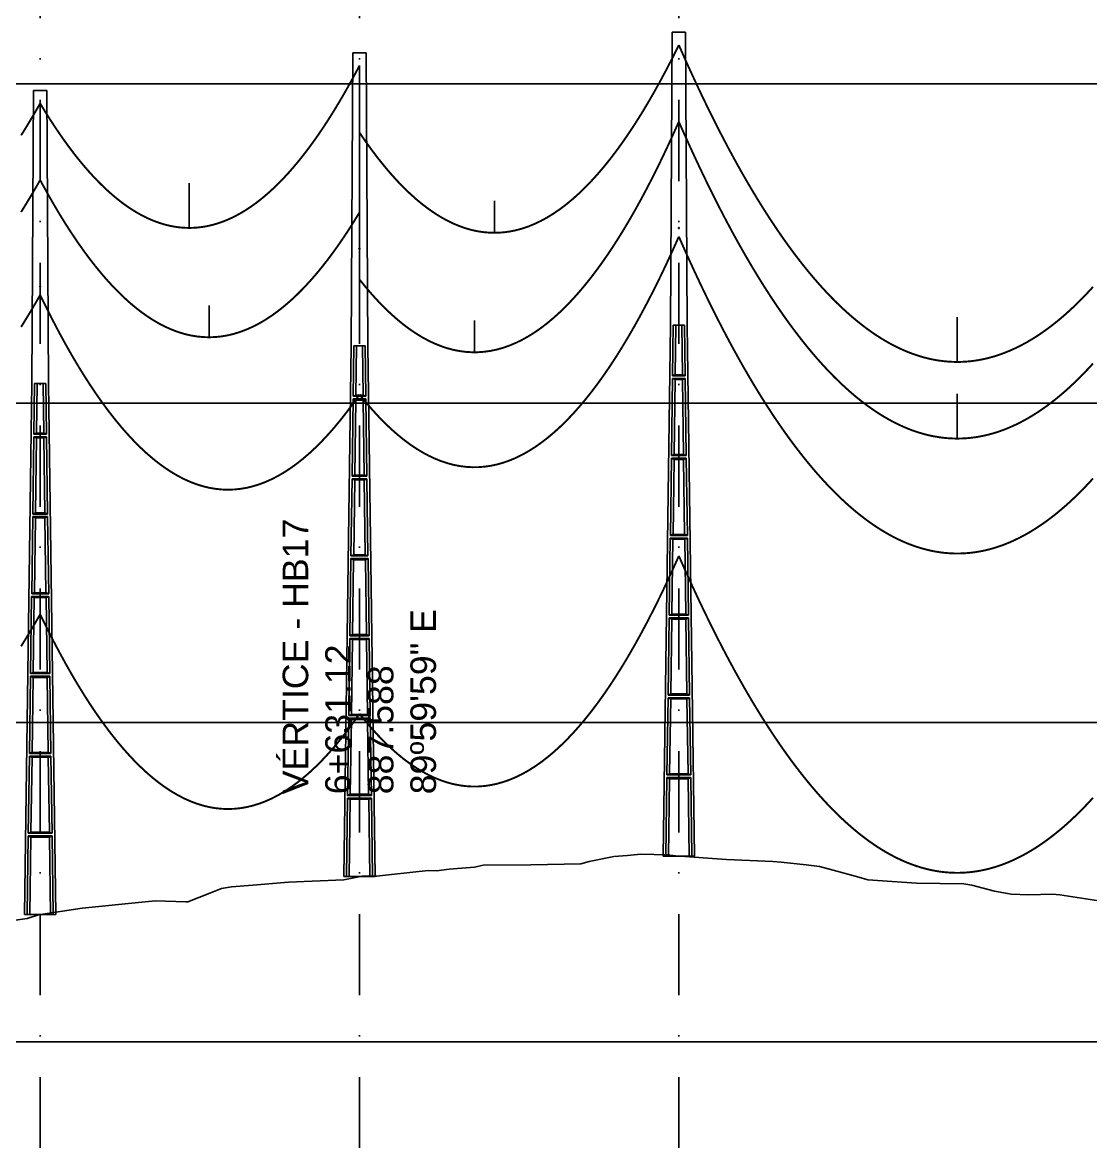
# Model space of a CAD drawing. Header units: metres. Extents: x -121 to 9872, y 3505 to 10721.
# Drawn here: x 6597.1 to 6764.4, y 6311.4 to 6486.6 of the extents above; entities that cross this region are included whole.
import ezdxf

# ---------------------------------------------------------------- set-up
doc = ezdxf.new("R2010")
doc.units = ezdxf.units.M
doc.header["$PDMODE"] = 2
doc.linetypes.add('DASHDOT', pattern=[25.4, 12.7, -6.35, 0, -6.35])
doc.linetypes.add('DASHED', pattern=[0.75, 0.5, -0.25])
for name, color, linetype in [('C-ROAD-PROF', 2, 'DASHED'), ('CON-EOL- FO', 101, 'Continuous'), ('CON-EOL- PROJEÇÃO', 22, 'Continuous'), ('CON-EOL-CA ARBUTUS', 144, 'Continuous'), ('cotas', 7, 'Continuous'), ('GRID', 253, 'Continuous'), ('Perfil - Texto Geral', 7, 'Continuous'), ('POSTE DT', 7, 'Continuous')]:
    doc.layers.add(name, color=color, linetype=linetype)
doc.styles.add('Arial', font='arial.ttf')
doc.styles.get("Standard").update_dxf_attribs({"font": 'arial.ttf'})
doc.dimstyles.new('ISO-25', dxfattribs={"dimtxt": 2.5, "dimasz": 2.5, "dimexe": 1.25, "dimexo": 0.625, "dimtad": 1, "dimzin": 1, "dimtxsty": 'Standard', "dimcen": 2.5, "dimaunit": 1, "dimadec": 3, "dimazin": 3, "dimtfac": 1, "dimtmove": 0, "dimatfit": 3, "dimfxlon": 1, "dimarcsym": 0})

# ---------------------------------------------------------------- blocks, each defined once
blk = doc.blocks.new('*U10')
at = {"layer": 'POSTE DT', "extrusion": (0, 1, 0)}
for p, q in [((-3.31, 406.59), (-4.05, 262)), ((-3.31, 406.59), (3.31, 406.59)), ((3.31, 406.59), (4.06, 262)), ((-4.05, 262), (-7.72, 0)), ((-4.05, 262), (-4.05, 262)), ((-2.73, 262), (-3.08, 237.05)), ((-2.73, 262), (2.75, 262)), ((-1.42, 262), (-1.77, 237.57)), ((1.43, 262), (1.77, 237.57)), ((2.75, 262), (3.1, 237.05)), ((4.06, 262), (7.72, 0)), ((-3.1, 235.74), (-3.63, 197.65)), ((3.11, 235.73), (-3.1, 235.74)), ((3.1, 237.05), (-3.08, 237.05)), ((-1.8, 235.21), (-2.32, 198.19)), ((1.8, 235.21), (2.32, 198.19)), ((3.11, 235.73), (3.65, 197.65)), ((-3.65, 196.34), (-4.19, 158.25)), ((-2.35, 195.8), (-2.87, 158.8)), ((2.35, 195.8), (2.87, 158.8)), ((3.66, 196.34), (4.2, 158.25)), ((-4.21, 156.94), (-4.74, 118.85)), ((-2.9, 156.39), (-3.42, 119.41)), ((2.91, 156.39), (3.42, 119.41)), ((4.21, 156.94), (4.75, 118.85)), ((-4.76, 117.54), (-5.29, 79.45)), ((4.77, 117.54), (-4.76, 117.54)), ((4.75, 118.85), (-4.74, 118.85)), ((-3.46, 116.98), (-3.97, 80.02)), ((3.46, 116.98), (3.98, 80.02)), ((4.77, 117.54), (5.3, 79.45)), ((-5.31, 78.14), (-5.85, 40.06)), ((5.32, 78.14), (-5.31, 78.14)), ((5.3, 79.45), (-5.29, 79.45)), ((-4.01, 77.57), (-4.53, 40.63)), ((4.01, 77.57), (4.53, 40.63)), ((5.32, 78.14), (5.85, 40.06)), ((-5.86, 38.74), (-6.41, 0)), ((5.87, 38.74), (-5.86, 38.74)), ((5.85, 40.06), (-5.85, 40.06)), ((5.87, 38.74), (6.41, 0)), ((-4.56, 38.17), (-5.1, 0)), ((4.56, 38.17), (5.1, 0)), ((-6.41, 0), (-7.72, 0)), ((-5.1, 0), (-6.41, 0)), ((5.1, 0), (-5.1, 0)), ((6.41, 0), (5.1, 0)), ((7.72, 0), (6.41, 0))]:
    blk.add_line(p, q, dxfattribs=at)
at = {"layer": 'POSTE DT', "ltscale": 3}
for points in [[(-3.65, 196.34), (3.66, 196.34)], [(-3.63, 197.65), (3.65, 197.65)], [(-4.21, 156.94), (4.21, 156.94)], [(4.2, 158.25), (-4.19, 158.25)]]:
    blk.add_lwpolyline(points, dxfattribs=at)
at = {"layer": 'POSTE DT'}
for points, knots in [([(0.25, 309.94), (0.25, 309.93), (0.25, 309.93), (0.25, 309.92), (0.25, 309.91), (0.25, 309.9), (0.25, 309.89), (0.24, 309.85), (0.22, 309.82), (0.19, 309.77), (0.16, 309.74), (0.11, 309.71), (0.08, 309.7), (0.01, 309.68), (-0.02, 309.68), (-0.08, 309.7), (-0.11, 309.71), (-0.16, 309.74), (-0.18, 309.76), (-0.21, 309.8), (-0.22, 309.82), (-0.24, 309.85), (-0.24, 309.87), (-0.25, 309.89), (-0.25, 309.9), (-0.25, 309.92), (-0.25, 309.92), (-0.25, 309.93), (-0.25, 309.94), (-0.25, 309.95), (-0.25, 309.95), (-0.25, 309.96), (-0.25, 309.97), (-0.24, 310), (-0.23, 310.02), (-0.21, 310.07), (-0.2, 310.09), (-0.15, 310.14), (-0.13, 310.15), (-0.07, 310.18), (-0.03, 310.19), (0.03, 310.19), (0.06, 310.18), (0.12, 310.16), (0.14, 310.14), (0.18, 310.11), (0.2, 310.09), (0.21, 310.06), (0.22, 310.05), (0.23, 310.04), (0.24, 310.01), (0.24, 309.99), (0.25, 309.97), (0.25, 309.96), (0.25, 309.95), (0.25, 309.94), (0.25, 309.94), (0.25, 309.94), (0.25, 309.94)], [-54.728303, -54.728303, -54.728303, -54.728303, -54.309038, -54.309038, -53.647169, -53.647169, -52.532885, -52.532885, -48.86224, -48.86224, -45.282765, -45.282765, -41.52867, -41.52867, -37.867486, -37.867486, -34.454589, -34.454589, -31.301423, -31.301423, -28.48103, -28.48103, -26.961755, -26.961755, -25.7544, -25.7544, -25.136228, -25.136228, -24.64409, -24.64409, -24.094201, -24.094201, -23.191199, -23.191199, -20.494482, -20.494482, -17.342863, -17.342863, -13.645538, -13.645538, -9.835989, -9.835989, -6.296781, -6.296781, -3.005029, -3.005029, 0, 0, 0, 1.527594, 1.527594, 3.697216, 3.697216, 4.489727, 4.489727, 5.01438, 5.01438, 5.095313, 5.095313, 5.095313, 5.095313]), ([(-1.77, 237.57), (-1.99, 237.49), (-2.21, 237.4), (-2.64, 237.22), (-2.86, 237.14), (-3.08, 237.05)], [0, 0, 0, 0, 56.660495, 56.660495, 113.412826, 113.412826, 113.412826, 113.412826]), ([(1.77, 237.57), (1.18, 237.57), (0.59, 237.57), (-0.59, 237.57), (-1.18, 237.57), (-1.77, 237.57)], [0, 0, 0, 0, 67.306894, 67.306894, 134.614447, 134.614447, 134.614447, 134.614447]), ([(3.1, 237.05), (2.87, 237.14), (2.65, 237.23), (2.21, 237.4), (1.99, 237.49), (1.77, 237.57)], [0, 0, 0, 0, 56.738948, 56.738948, 113.38731, 113.38731, 113.38731, 113.38731]), ([(-3.1, 235.74), (-2.88, 235.65), (-2.67, 235.56), (-2.23, 235.39), (-2.02, 235.3), (-1.8, 235.21)], [0.055576, 0.055576, 0.055576, 0.055576, 56.767409, 56.767409, 113.50757, 113.50757, 113.50757, 113.50757]), ([(-1.8, 235.21), (-1.2, 235.21), (-0.6, 235.21), (0.6, 235.21), (1.2, 235.21), (1.8, 235.21)], [0, 0, 0, 0, 68.567797, 68.567797, 137.136247, 137.136247, 137.136247, 137.136247]), ([(1.8, 235.21), (2.02, 235.3), (2.24, 235.38), (2.68, 235.56), (2.89, 235.65), (3.11, 235.73)], [0, 0, 0, 0, 56.845349, 56.845349, 113.599799, 113.599799, 113.599799, 113.599799]), ([(-3.65, 196.34), (-3.43, 196.25), (-3.22, 196.16), (-2.78, 195.98), (-2.57, 195.89), (-2.35, 195.8)], [0.054307, 0.054307, 0.054307, 0.054307, 63.527131, 63.527131, 127.063246, 127.063246, 127.063246, 127.063246]), ([(-2.32, 198.19), (-2.54, 198.1), (-2.76, 198.01), (-3.2, 197.83), (-3.41, 197.74), (-3.63, 197.65)], [0, 0, 0, 0, 63.412073, 63.412073, 126.777421, 126.777421, 126.777421, 126.777421]), ([(-2.35, 195.8), (-1.57, 195.8), (-0.78, 195.8), (0.79, 195.8), (1.57, 195.8), (2.35, 195.8)], [0, 0, 0, 0, 89.585713, 89.585713, 179.17191, 179.17191, 179.17191, 179.17191]), ([(2.32, 198.19), (1.55, 198.19), (0.77, 198.19), (-0.77, 198.19), (-1.55, 198.19), (-2.32, 198.19)], [0, 0, 0, 0, 88.31008, 88.31008, 176.620652, 176.620652, 176.620652, 176.620652]), ([(3.65, 197.65), (3.43, 197.74), (3.2, 197.83), (2.76, 198.01), (2.54, 198.1), (2.32, 198.19)], [0, 0, 0, 0, 63.488119, 63.488119, 126.880939, 126.880939, 126.880939, 126.880939]), ([(2.35, 195.8), (2.57, 195.89), (2.79, 195.98), (3.23, 196.16), (3.45, 196.25), (3.66, 196.34)], [0, 0, 0, 0, 63.60246, 63.60246, 127.109696, 127.109696, 127.109696, 127.109696]), ([(-4.21, 156.94), (-3.99, 156.85), (-3.77, 156.75), (-3.34, 156.57), (-3.12, 156.48), (-2.9, 156.39)], [0.053423, 0.053423, 0.053423, 0.053423, 70.429742, 70.429742, 140.90167, 140.90167, 140.90167, 140.90167]), ([(-2.87, 158.8), (-3.09, 158.71), (-3.31, 158.62), (-3.75, 158.43), (-3.97, 158.34), (-4.19, 158.25)], [0, 0, 0, 0, 70.301707, 70.301707, 140.590947, 140.590947, 140.590947, 140.590947]), ([(-2.9, 156.39), (-1.94, 156.39), (-0.97, 156.39), (0.97, 156.39), (1.94, 156.39), (2.91, 156.39)], [0, 0, 0, 0, 110.60219, 110.60219, 221.20473, 221.20473, 221.20473, 221.20473]), ([(2.87, 158.8), (1.92, 158.8), (0.96, 158.8), (-0.96, 158.8), (-1.91, 158.8), (-2.87, 158.8)], [0, 0, 0, 0, 109.314454, 109.314454, 218.629264, 218.629264, 218.629264, 218.629264]), ([(4.2, 158.25), (3.98, 158.34), (3.76, 158.44), (3.31, 158.62), (3.09, 158.71), (2.87, 158.8)], [0, 0, 0, 0, 70.379198, 70.379198, 140.659718, 140.659718, 140.659718, 140.659718]), ([(2.91, 156.39), (3.12, 156.48), (3.34, 156.57), (3.78, 156.75), (4, 156.85), (4.21, 156.94)], [0, 0, 0, 0, 70.506649, 70.506649, 140.914701, 140.914701, 140.914701, 140.914701]), ([(-4.76, 117.54), (-4.54, 117.45), (-4.32, 117.35), (-3.89, 117.17), (-3.67, 117.07), (-3.46, 116.98)], [0.052784, 0.052784, 0.052784, 0.052784, 77.438432, 77.438432, 154.950301, 154.950301, 154.950301, 154.950301]), ([(-3.42, 119.41), (-3.64, 119.32), (-3.86, 119.23), (-4.3, 119.04), (-4.52, 118.95), (-4.74, 118.85)], [0, 0, 0, 0, 77.299547, 77.299547, 154.618634, 154.618634, 154.618634, 154.618634]), ([(-3.46, 116.98), (-2.3, 116.98), (-1.15, 116.98), (1.15, 116.98), (2.31, 116.98), (3.46, 116.98)], [0, 0, 0, 0, 131.617604, 131.617604, 263.235447, 263.235447, 263.235447, 263.235447]), ([(3.42, 119.41), (2.28, 119.41), (1.14, 119.41), (-1.14, 119.41), (-2.28, 119.41), (-3.42, 119.41)], [0, 0, 0, 0, 130.319901, 130.319901, 260.640046, 260.640046, 260.640046, 260.640046]), ([(4.75, 118.85), (4.53, 118.95), (4.31, 119.04), (3.87, 119.23), (3.64, 119.32), (3.42, 119.41)], [0, 0, 0, 0, 77.381597, 77.381597, 154.66183, 154.66183, 154.66183, 154.66183]), ([(3.46, 116.98), (3.68, 117.07), (3.89, 117.17), (4.33, 117.35), (4.55, 117.45), (4.77, 117.54)], [0, 0, 0, 0, 77.520013, 77.520013, 154.938747, 154.938747, 154.938747, 154.938747]), ([(-5.31, 78.14), (-5.09, 78.05), (-4.88, 77.95), (-4.44, 77.76), (-4.23, 77.67), (-4.01, 77.57)], [0.052308, 0.052308, 0.052308, 0.052308, 84.527725, 84.527725, 169.158824, 169.158824, 169.158824, 169.158824]), ([(-3.97, 80.02), (-4.19, 79.93), (-4.41, 79.83), (-4.85, 79.64), (-5.07, 79.55), (-5.29, 79.45)], [0, 0, 0, 0, 84.379671, 84.379671, 168.809376, 168.809376, 168.809376, 168.809376]), ([(-4.01, 77.57), (-2.67, 77.57), (-1.34, 77.57), (1.34, 77.57), (2.67, 77.57), (4.01, 77.57)], [0, 0, 0, 0, 152.632212, 152.632212, 305.264569, 305.264569, 305.264569, 305.264569]), ([(3.98, 80.02), (2.65, 80.02), (1.33, 80.02), (-1.32, 80.02), (-2.65, 80.02), (-3.97, 80.02)], [0, 0, 0, 0, 151.326157, 151.326157, 302.652465, 302.652465, 302.652465, 302.652465]), ([(5.3, 79.45), (5.08, 79.55), (4.86, 79.64), (4.42, 79.83), (4.2, 79.93), (3.98, 80.02)], [0, 0, 0, 0, 84.46863, 84.46863, 168.833721, 168.833721, 168.833721, 168.833721]), ([(4.01, 77.57), (4.23, 77.67), (4.45, 77.76), (4.88, 77.95), (5.1, 78.05), (5.32, 78.14)], [0, 0, 0, 0, 84.616316, 84.616316, 169.129178, 169.129178, 169.129178, 169.129178]), ([(-5.86, 38.74), (-5.65, 38.65), (-5.43, 38.55), (-5, 38.36), (-4.78, 38.26), (-4.56, 38.17)], [0.026524, 0.026524, 0.026524, 0.026524, 91.679563, 91.679563, 183.466041, 183.466041, 183.466041, 183.466041]), ([(-4.53, 40.63), (-4.75, 40.53), (-4.97, 40.44), (-5.41, 40.25), (-5.63, 40.15), (-5.85, 40.06)], [0, 0, 0, 0, 91.523648, 91.523648, 183.126775, 183.126775, 183.126775, 183.126775]), ([(4.53, 40.63), (3.02, 40.63), (1.51, 40.63), (-1.51, 40.63), (-3.02, 40.63), (-4.53, 40.63)], [0, 0, 0, 0, 172.33304, 172.33304, 344.666151, 344.666151, 344.666151, 344.666151]), ([(5.85, 40.06), (5.63, 40.15), (5.41, 40.25), (4.97, 40.44), (4.75, 40.53), (4.53, 40.63)], [0, 0, 0, 0, 91.621326, 91.621326, 183.137324, 183.137324, 183.137324, 183.137324]), ([(4.56, 38.17), (4.78, 38.26), (5, 38.36), (5.43, 38.55), (5.65, 38.65), (5.87, 38.74)], [0, 0, 0, 0, 91.776928, 91.776928, 183.448614, 183.448614, 183.448614, 183.448614]), ([(-4.56, 38.17), (-3.04, 38.17), (-1.52, 38.17), (1.52, 38.17), (3.04, 38.17), (4.56, 38.17)], [0, 0, 0, 0, 173.646192, 173.646192, 347.292451, 347.292451, 347.292451, 347.292451])]:
    blk.add_open_spline(points, degree=3, knots=knots, dxfattribs=at)
blk = doc.blocks.new('*D394')
at = {"layer": 'cotas', "color": 0, "lineweight": -2, "transparency": 16777216}
for p, q in [((6599.93, 6504.84), (6599.93, 6507.09)), ((6602.43, 6505.84), (6647.43, 6505.84)), ((6649.93, 6504.84), (6649.93, 6507.09))]:
    blk.add_line(p, q, dxfattribs=at)
at = {"layer": 'cotas', "color": 0, "transparency": 16777216}
for points in [[(6602.43, 6506.26), (6602.43, 6505.43), (6599.93, 6505.84)], [(6647.43, 6506.26), (6647.43, 6505.43), (6649.93, 6505.84)]]:
    blk.add_solid(points, dxfattribs=at)
at = {"layer": 'Defpoints', "color": 0, "transparency": 16777216}
for p in [(6649.93, 6505.84), (6649.93, 6481.86), (6599.93, 6475.93)]:
    blk.add_point(p, dxfattribs=at)
at = {"layer": 'cotas', "color": 0, "transparency": 16777216, "insert": (6624.93, 6507.74), "char_height": 2.5, "attachment_point": 5}
blk.add_mtext('50.00', dxfattribs=at)
blk = doc.blocks.new('*D395')
at = {"layer": 'cotas', "color": 0, "lineweight": -2, "transparency": 16777216}
for p, q in [((6649.93, 6508.32), (6649.93, 6510.57)), ((6652.43, 6509.32), (6697.43, 6509.32)), ((6699.93, 6508.32), (6699.93, 6510.57))]:
    blk.add_line(p, q, dxfattribs=at)
at = {"layer": 'cotas', "color": 0, "transparency": 16777216}
for points in [[(6652.43, 6509.73), (6652.43, 6508.9), (6649.93, 6509.32)], [(6697.43, 6509.73), (6697.43, 6508.9), (6699.93, 6509.32)]]:
    blk.add_solid(points, dxfattribs=at)
at = {"layer": 'Defpoints', "color": 0, "transparency": 16777216}
for p in [(6699.93, 6509.32), (6699.93, 6498.13), (6649.93, 6481.86)]:
    blk.add_point(p, dxfattribs=at)
at = {"layer": 'cotas', "color": 0, "transparency": 16777216, "insert": (6674.93, 6511.22), "char_height": 2.5, "attachment_point": 5}
blk.add_mtext('50.00', dxfattribs=at)
blk = doc.blocks.new('*D396')
at = {"layer": 'cotas', "color": 0, "lineweight": -2, "transparency": 16777216}
for p, q in [((6699.93, 6505.02), (6699.93, 6507.27)), ((6702.43, 6506.02), (6776.36, 6506.02)), ((6778.86, 6505.02), (6778.86, 6507.27))]:
    blk.add_line(p, q, dxfattribs=at)
at = {"layer": 'cotas', "color": 0, "transparency": 16777216}
for points in [[(6702.43, 6506.44), (6702.43, 6505.61), (6699.93, 6506.02)], [(6776.36, 6506.44), (6776.36, 6505.61), (6778.86, 6506.02)]]:
    blk.add_solid(points, dxfattribs=at)
at = {"layer": 'Defpoints', "color": 0, "transparency": 16777216}
for p in [(6778.86, 6506.02), (6699.93, 6490.81), (6778.86, 6471.62)]:
    blk.add_point(p, dxfattribs=at)
at = {"layer": 'cotas', "color": 0, "transparency": 16777216, "insert": (6739.4, 6507.92), "char_height": 2.5, "attachment_point": 5}
blk.add_mtext('78.94', dxfattribs=at)

msp = doc.modelspace()

# ---------------------------------------------------------------- linework, layer by layer
for points in [[(6649.928, 6479.853), (6649.928, 6469.353)], [(6649.928, 6469.353), (6649.928, 6456.853)], [(6649.928, 6456.853), (6649.928, 6446.353)]]:
    msp.add_lwpolyline(points)
at = {"layer": 'C-ROAD-PROF', "color": 0, "linetype": 'Continuous', "lineweight": -3}
msp.add_lwpolyline([(6593.092, 6345.631), (6597.917, 6346.309), (6599.655, 6346.883), (6606.49, 6347.932), (6616.385, 6348.901), (6617.998, 6349.079), (6622.723, 6348.911), (6623.063, 6348.916), (6626.484, 6350.257), (6628.312, 6351.015), (6629.865, 6351.241), (6633.204, 6351.535), (6638.801, 6351.966), (6647.462, 6352.329), (6650.331, 6352.941), (6651.482, 6352.929), (6652.606, 6352.941), (6654.96, 6353.166), (6660.665, 6353.818), (6661.984, 6353.737), (6663.985, 6354.012), (6667.943, 6354.355), (6669.278, 6354.633), (6676.759, 6354.714), (6684.585, 6354.847), (6685.902, 6355.236), (6689.774, 6355.995), (6691.886, 6356.175), (6693.988, 6356.357), (6698.114, 6356.278), (6699.386, 6356.103), (6707.386, 6355.516), (6714.653, 6355.242), (6715.954, 6355.135), (6719.838, 6354.695), (6721.926, 6354.423), (6724.098, 6353.866), (6728.128, 6352.774), (6729.513, 6352.365), (6737.141, 6351.806), (6744.529, 6351.701), (6745.801, 6351.517), (6749.339, 6350.596), (6751.953, 6350.121), (6754.702, 6349.99), (6758.423, 6350.077), (6759.605, 6349.98), (6767.022, 6348.85)], dxfattribs=at)
at = {"layer": 'CON-EOL- FO', "const_width": 0.3}
for points in [[(6699.928, 6453.063), (6698.948, 6450.876), (6697.968, 6448.757), (6696.987, 6446.708), (6696.007, 6444.727), (6695.026, 6442.815), (6694.046, 6440.973), (6693.066, 6439.198), (6692.085, 6437.493), (6691.105, 6435.855), (6690.124, 6434.287), (6689.144, 6432.786), (6688.164, 6431.354), (6687.183, 6429.99), (6686.203, 6428.694), (6685.222, 6427.467), (6684.242, 6426.307), (6683.262, 6425.215), (6682.281, 6424.191), (6681.301, 6423.235), (6680.32, 6422.347), (6679.34, 6421.527), (6678.36, 6420.774), (6677.379, 6420.089), (6676.399, 6419.472), (6675.419, 6418.922), (6674.438, 6418.44), (6673.458, 6418.026), (6672.477, 6417.679), (6671.497, 6417.4), (6670.517, 6417.188), (6669.536, 6417.043), (6668.556, 6416.967), (6667.575, 6416.958), (6666.595, 6417.016), (6665.615, 6417.142), (6664.634, 6417.335), (6663.654, 6417.596), (6662.673, 6417.925), (6661.693, 6418.321), (6660.713, 6418.784), (6659.732, 6419.315), (6658.752, 6419.914), (6657.771, 6420.581), (6656.791, 6421.315), (6655.811, 6422.117), (6654.83, 6422.987), (6653.85, 6423.924), (6652.87, 6424.929), (6651.889, 6426.003), (6650.909, 6427.144), (6649.928, 6428.353)], [(6699.928, 6453.063), (6700.321, 6452.169), (6700.714, 6451.283), (6701.107, 6450.405), (6701.5, 6449.535), (6701.894, 6448.674), (6702.287, 6447.82), (6702.68, 6446.975), (6703.073, 6446.138), (6703.466, 6445.31), (6703.859, 6444.489), (6704.252, 6443.677), (6704.645, 6442.873), (6705.038, 6442.077), (6705.431, 6441.29), (6705.824, 6440.51), (6706.217, 6439.739), (6706.61, 6438.976), (6707.003, 6438.221), (6707.396, 6437.474), (6707.789, 6436.736), (6708.182, 6436.006), (6708.575, 6435.283), (6708.968, 6434.569), (6709.361, 6433.863), (6709.754, 6433.166), (6710.147, 6432.476), (6710.54, 6431.795), (6710.933, 6431.122), (6711.326, 6430.457), (6711.719, 6429.8), (6712.112, 6429.151), (6712.505, 6428.51), (6712.898, 6427.878), (6713.292, 6427.253), (6713.685, 6426.637), (6714.078, 6426.029), (6714.471, 6425.429), (6714.864, 6424.837), (6715.257, 6424.253), (6715.65, 6423.677), (6716.043, 6423.11), (6716.436, 6422.55), (6716.829, 6421.999), (6717.222, 6421.456), (6717.615, 6420.921), (6718.008, 6420.394), (6718.401, 6419.875), (6718.794, 6419.364), (6719.187, 6418.861), (6719.58, 6418.367), (6719.973, 6417.88), (6720.366, 6417.402), (6720.759, 6416.932), (6721.152, 6416.469), (6721.545, 6416.015), (6721.938, 6415.569), (6722.331, 6415.131), (6722.724, 6414.701), (6723.117, 6414.28), (6723.51, 6413.866), (6723.903, 6413.46), (6724.296, 6413.063), (6724.69, 6412.673), (6725.083, 6412.292), (6725.476, 6411.918), (6725.869, 6411.553), (6726.262, 6411.196), (6726.655, 6410.846), (6727.048, 6410.505), (6727.441, 6410.172), (6727.834, 6409.847), (6728.227, 6409.53), (6728.62, 6409.221), (6729.013, 6408.921), (6729.406, 6408.628), (6729.799, 6408.343), (6730.192, 6408.066), (6730.585, 6407.798), (6730.978, 6407.537), (6731.371, 6407.285), (6731.764, 6407.04), (6732.157, 6406.804), (6732.55, 6406.575), (6732.943, 6406.355), (6733.336, 6406.143), (6733.729, 6405.939), (6734.122, 6405.742), (6734.515, 6405.554), (6734.908, 6405.374), (6735.301, 6405.202), (6735.694, 6405.038), (6736.088, 6404.882), (6736.481, 6404.734), (6736.874, 6404.594), (6737.267, 6404.462), (6737.66, 6404.338), (6738.053, 6404.222), (6738.446, 6404.115), (6738.839, 6404.015), (6739.232, 6403.923), (6739.625, 6403.839), (6740.018, 6403.764), (6740.411, 6403.696), (6740.804, 6403.637), (6741.197, 6403.585), (6741.59, 6403.542), (6741.983, 6403.506), (6742.376, 6403.479), (6742.769, 6403.459), (6743.162, 6403.448), (6743.555, 6403.444), (6743.948, 6403.449), (6744.341, 6403.462), (6744.734, 6403.482), (6745.127, 6403.511), (6745.52, 6403.548), (6745.913, 6403.593), (6746.306, 6403.646), (6746.699, 6403.707), (6747.093, 6403.776), (6747.486, 6403.852), (6747.879, 6403.937), (6748.272, 6404.03), (6748.665, 6404.132), (6749.058, 6404.241), (6749.451, 6404.358), (6749.844, 6404.483), (6750.237, 6404.616), (6750.63, 6404.757), (6751.023, 6404.907), (6751.416, 6405.064), (6751.809, 6405.229), (6752.202, 6405.403), (6752.595, 6405.584), (6752.988, 6405.774), (6753.381, 6405.971), (6753.774, 6406.177), (6754.167, 6406.39), (6754.56, 6406.612), (6754.953, 6406.842), (6755.346, 6407.079), (6755.739, 6407.325), (6756.132, 6407.579), (6756.525, 6407.841), (6756.918, 6408.111), (6757.311, 6408.389), (6757.704, 6408.675), (6758.097, 6408.969), (6758.491, 6409.271), (6758.884, 6409.581), (6759.277, 6409.899), (6759.67, 6410.226), (6760.063, 6410.56), (6760.456, 6410.902), (6760.849, 6411.253), (6761.242, 6411.611), (6761.635, 6411.978), (6762.028, 6412.353), (6762.421, 6412.735), (6762.814, 6413.126), (6763.207, 6413.525), (6763.6, 6413.932), (6763.993, 6414.347), (6764.386, 6414.77), (6764.779, 6415.202)], [(6596.943, 6438.92), (6597.242, 6439.399), (6597.54, 6439.882), (6597.839, 6440.37), (6598.137, 6440.863), (6598.436, 6441.361), (6598.734, 6441.863), (6599.033, 6442.371), (6599.331, 6442.884), (6599.63, 6443.401), (6599.928, 6443.923)], [(6649.928, 6428.353), (6648.948, 6426.964), (6647.968, 6425.643), (6646.987, 6424.391), (6646.007, 6423.206), (6645.026, 6422.09), (6644.046, 6421.041), (6643.066, 6420.06), (6642.085, 6419.147), (6641.105, 6418.302), (6640.124, 6417.524), (6639.144, 6416.815), (6638.164, 6416.173), (6637.183, 6415.598), (6636.203, 6415.091), (6635.222, 6414.652), (6634.242, 6414.281), (6633.262, 6413.977), (6632.281, 6413.74), (6631.301, 6413.571), (6630.32, 6413.47), (6629.34, 6413.436), (6628.36, 6413.469), (6627.379, 6413.57), (6626.399, 6413.739), (6625.419, 6413.975), (6624.438, 6414.279), (6623.458, 6414.65), (6622.477, 6415.089), (6621.497, 6415.596), (6620.517, 6416.17), (6619.536, 6416.811), (6618.556, 6417.521), (6617.575, 6418.298), (6616.595, 6419.143), (6615.615, 6420.056), (6614.634, 6421.036), (6613.654, 6422.085), (6612.673, 6423.201), (6611.693, 6424.385), (6610.713, 6425.637), (6609.732, 6426.958), (6608.752, 6428.347), (6607.771, 6429.803), (6606.791, 6431.328), (6605.811, 6432.922), (6604.83, 6434.584), (6603.85, 6436.314), (6602.87, 6438.113), (6601.889, 6439.981), (6600.909, 6441.918), (6599.928, 6443.923)]]:
    msp.add_lwpolyline(points, dxfattribs=at)
at = {"layer": 'CON-EOL- PROJEÇÃO', "lineweight": 30, "const_width": 0.3}
for points in [[(6699.928, 6403.063), (6698.948, 6400.876), (6697.968, 6398.757), (6696.987, 6396.708), (6696.007, 6394.727), (6695.026, 6392.815), (6694.046, 6390.973), (6693.066, 6389.198), (6692.085, 6387.493), (6691.105, 6385.855), (6690.124, 6384.287), (6689.144, 6382.786), (6688.164, 6381.354), (6687.183, 6379.99), (6686.203, 6378.694), (6685.222, 6377.467), (6684.242, 6376.307), (6683.262, 6375.215), (6682.281, 6374.191), (6681.301, 6373.235), (6680.32, 6372.347), (6679.34, 6371.527), (6678.36, 6370.774), (6677.379, 6370.089), (6676.399, 6369.472), (6675.419, 6368.922), (6674.438, 6368.44), (6673.458, 6368.026), (6672.477, 6367.679), (6671.497, 6367.4), (6670.517, 6367.188), (6669.536, 6367.043), (6668.556, 6366.967), (6667.575, 6366.958), (6666.595, 6367.016), (6665.615, 6367.142), (6664.634, 6367.335), (6663.654, 6367.596), (6662.673, 6367.925), (6661.693, 6368.321), (6660.713, 6368.784), (6659.732, 6369.315), (6658.752, 6369.914), (6657.771, 6370.581), (6656.791, 6371.315), (6655.811, 6372.117), (6654.83, 6372.987), (6653.85, 6373.924), (6652.87, 6374.929), (6651.889, 6376.003), (6650.909, 6377.144), (6649.928, 6378.353)], [(6699.928, 6403.063), (6700.321, 6402.169), (6700.714, 6401.283), (6701.107, 6400.405), (6701.5, 6399.535), (6701.894, 6398.674), (6702.287, 6397.82), (6702.68, 6396.975), (6703.073, 6396.138), (6703.466, 6395.31), (6703.859, 6394.489), (6704.252, 6393.677), (6704.645, 6392.873), (6705.038, 6392.077), (6705.431, 6391.29), (6705.824, 6390.51), (6706.217, 6389.739), (6706.61, 6388.976), (6707.003, 6388.221), (6707.396, 6387.474), (6707.789, 6386.736), (6708.182, 6386.006), (6708.575, 6385.283), (6708.968, 6384.569), (6709.361, 6383.863), (6709.754, 6383.166), (6710.147, 6382.476), (6710.54, 6381.795), (6710.933, 6381.122), (6711.326, 6380.457), (6711.719, 6379.8), (6712.112, 6379.151), (6712.505, 6378.51), (6712.898, 6377.878), (6713.292, 6377.253), (6713.685, 6376.637), (6714.078, 6376.029), (6714.471, 6375.429), (6714.864, 6374.837), (6715.257, 6374.253), (6715.65, 6373.677), (6716.043, 6373.11), (6716.436, 6372.55), (6716.829, 6371.999), (6717.222, 6371.456), (6717.615, 6370.921), (6718.008, 6370.394), (6718.401, 6369.875), (6718.794, 6369.364), (6719.187, 6368.861), (6719.58, 6368.367), (6719.973, 6367.88), (6720.366, 6367.402), (6720.759, 6366.932), (6721.152, 6366.469), (6721.545, 6366.015), (6721.938, 6365.569), (6722.331, 6365.131), (6722.724, 6364.701), (6723.117, 6364.28), (6723.51, 6363.866), (6723.903, 6363.46), (6724.296, 6363.063), (6724.69, 6362.673), (6725.083, 6362.292), (6725.476, 6361.918), (6725.869, 6361.553), (6726.262, 6361.196), (6726.655, 6360.846), (6727.048, 6360.505), (6727.441, 6360.172), (6727.834, 6359.847), (6728.227, 6359.53), (6728.62, 6359.221), (6729.013, 6358.921), (6729.406, 6358.628), (6729.799, 6358.343), (6730.192, 6358.066), (6730.585, 6357.798), (6730.978, 6357.537), (6731.371, 6357.285), (6731.764, 6357.04), (6732.157, 6356.804), (6732.55, 6356.575), (6732.943, 6356.355), (6733.336, 6356.143), (6733.729, 6355.939), (6734.122, 6355.742), (6734.515, 6355.554), (6734.908, 6355.374), (6735.301, 6355.202), (6735.694, 6355.038), (6736.088, 6354.882), (6736.481, 6354.734), (6736.874, 6354.594), (6737.267, 6354.462), (6737.66, 6354.338), (6738.053, 6354.222), (6738.446, 6354.115), (6738.839, 6354.015), (6739.232, 6353.923), (6739.625, 6353.839), (6740.018, 6353.764), (6740.411, 6353.696), (6740.804, 6353.637), (6741.197, 6353.585), (6741.59, 6353.542), (6741.983, 6353.506), (6742.376, 6353.479), (6742.769, 6353.459), (6743.162, 6353.448), (6743.555, 6353.444), (6743.948, 6353.449), (6744.341, 6353.462), (6744.734, 6353.482), (6745.127, 6353.511), (6745.52, 6353.548), (6745.913, 6353.593), (6746.306, 6353.646), (6746.699, 6353.707), (6747.093, 6353.776), (6747.486, 6353.852), (6747.879, 6353.937), (6748.272, 6354.03), (6748.665, 6354.132), (6749.058, 6354.241), (6749.451, 6354.358), (6749.844, 6354.483), (6750.237, 6354.616), (6750.63, 6354.757), (6751.023, 6354.907), (6751.416, 6355.064), (6751.809, 6355.229), (6752.202, 6355.403), (6752.595, 6355.584), (6752.988, 6355.774), (6753.381, 6355.971), (6753.774, 6356.177), (6754.167, 6356.39), (6754.56, 6356.612), (6754.953, 6356.842), (6755.346, 6357.079), (6755.739, 6357.325), (6756.132, 6357.579), (6756.525, 6357.841), (6756.918, 6358.111), (6757.311, 6358.389), (6757.704, 6358.675), (6758.097, 6358.969), (6758.491, 6359.271), (6758.884, 6359.581), (6759.277, 6359.899), (6759.67, 6360.226), (6760.063, 6360.56), (6760.456, 6360.902), (6760.849, 6361.253), (6761.242, 6361.611), (6761.635, 6361.978), (6762.028, 6362.353), (6762.421, 6362.735), (6762.814, 6363.126), (6763.207, 6363.525), (6763.6, 6363.932), (6763.993, 6364.347), (6764.386, 6364.77), (6764.779, 6365.202)], [(6596.943, 6388.92), (6597.242, 6389.399), (6597.54, 6389.882), (6597.839, 6390.37), (6598.137, 6390.863), (6598.436, 6391.361), (6598.734, 6391.863), (6599.033, 6392.371), (6599.331, 6392.884), (6599.63, 6393.401), (6599.928, 6393.923)], [(6649.928, 6378.353), (6648.948, 6376.964), (6647.968, 6375.643), (6646.987, 6374.391), (6646.007, 6373.206), (6645.026, 6372.09), (6644.046, 6371.041), (6643.066, 6370.06), (6642.085, 6369.147), (6641.105, 6368.302), (6640.124, 6367.524), (6639.144, 6366.815), (6638.164, 6366.173), (6637.183, 6365.598), (6636.203, 6365.091), (6635.222, 6364.652), (6634.242, 6364.281), (6633.262, 6363.977), (6632.281, 6363.74), (6631.301, 6363.571), (6630.32, 6363.47), (6629.34, 6363.436), (6628.36, 6363.469), (6627.379, 6363.57), (6626.399, 6363.739), (6625.419, 6363.975), (6624.438, 6364.279), (6623.458, 6364.65), (6622.477, 6365.089), (6621.497, 6365.596), (6620.517, 6366.17), (6619.536, 6366.811), (6618.556, 6367.521), (6617.575, 6368.298), (6616.595, 6369.143), (6615.615, 6370.056), (6614.634, 6371.036), (6613.654, 6372.085), (6612.673, 6373.201), (6611.693, 6374.385), (6610.713, 6375.637), (6609.732, 6376.958), (6608.752, 6378.347), (6607.771, 6379.803), (6606.791, 6381.328), (6605.811, 6382.922), (6604.83, 6384.584), (6603.85, 6386.314), (6602.87, 6388.113), (6601.889, 6389.981), (6600.909, 6391.918), (6599.928, 6393.923)]]:
    msp.add_lwpolyline(points, dxfattribs=at)
at = {"layer": 'CON-EOL-CA ARBUTUS'}
for p, q in [((6623.275, 6454.432), (6623.275, 6461.432)), ((6671.045, 6453.662), (6671.045, 6458.662)), ((6626.364, 6437.306), (6626.364, 6442.306)), ((6667.932, 6434.953), (6667.932, 6439.953)), ((6743.523, 6433.444), (6743.523, 6440.444)), ((6743.523, 6421.444), (6743.523, 6428.444))]:
    msp.add_line(p, q, dxfattribs=at)
at = {"layer": 'CON-EOL-CA ARBUTUS', "const_width": 0.3}
for points in [[(6699.928, 6483.063), (6698.948, 6481.095), (6697.968, 6479.195), (6696.987, 6477.364), (6696.007, 6475.602), (6695.026, 6473.908), (6694.046, 6472.283), (6693.066, 6470.727), (6692.085, 6469.238), (6691.105, 6467.818), (6690.124, 6466.466), (6689.144, 6465.182), (6688.164, 6463.966), (6687.183, 6462.819), (6686.203, 6461.739), (6685.222, 6460.727), (6684.242, 6459.783), (6683.262, 6458.906), (6682.281, 6458.098), (6681.301, 6457.357), (6680.32, 6456.684), (6679.34, 6456.079), (6678.36, 6455.541), (6677.379, 6455.071), (6676.399, 6454.668), (6675.419, 6454.333), (6674.438, 6454.066), (6673.458, 6453.866), (6672.477, 6453.734), (6671.497, 6453.669), (6670.517, 6453.671), (6669.536, 6453.742), (6668.556, 6453.879), (6667.575, 6454.084), (6666.595, 6454.357), (6665.615, 6454.698), (6664.634, 6455.105), (6663.654, 6455.581), (6662.673, 6456.124), (6661.693, 6456.735), (6660.713, 6457.413), (6659.732, 6458.159), (6658.752, 6458.973), (6657.771, 6459.855), (6656.791, 6460.804), (6655.811, 6461.821), (6654.83, 6462.907), (6653.85, 6464.06), (6652.87, 6465.281), (6651.889, 6466.57), (6650.909, 6467.928), (6649.928, 6469.353)], [(6699.928, 6483.063), (6700.321, 6482.169), (6700.714, 6481.283), (6701.107, 6480.405), (6701.5, 6479.535), (6701.894, 6478.674), (6702.287, 6477.82), (6702.68, 6476.975), (6703.073, 6476.138), (6703.466, 6475.31), (6703.859, 6474.489), (6704.252, 6473.677), (6704.645, 6472.873), (6705.038, 6472.077), (6705.431, 6471.29), (6705.824, 6470.51), (6706.217, 6469.739), (6706.61, 6468.976), (6707.003, 6468.221), (6707.396, 6467.474), (6707.789, 6466.736), (6708.182, 6466.006), (6708.575, 6465.283), (6708.968, 6464.569), (6709.361, 6463.863), (6709.754, 6463.166), (6710.147, 6462.476), (6710.54, 6461.795), (6710.933, 6461.122), (6711.326, 6460.457), (6711.719, 6459.8), (6712.112, 6459.151), (6712.505, 6458.51), (6712.898, 6457.878), (6713.292, 6457.253), (6713.685, 6456.637), (6714.078, 6456.029), (6714.471, 6455.429), (6714.864, 6454.837), (6715.257, 6454.253), (6715.65, 6453.677), (6716.043, 6453.11), (6716.436, 6452.55), (6716.829, 6451.999), (6717.222, 6451.456), (6717.615, 6450.921), (6718.008, 6450.394), (6718.401, 6449.875), (6718.794, 6449.364), (6719.187, 6448.861), (6719.58, 6448.367), (6719.973, 6447.88), (6720.366, 6447.402), (6720.759, 6446.932), (6721.152, 6446.469), (6721.545, 6446.015), (6721.938, 6445.569), (6722.331, 6445.131), (6722.724, 6444.701), (6723.117, 6444.28), (6723.51, 6443.866), (6723.903, 6443.46), (6724.296, 6443.063), (6724.69, 6442.673), (6725.083, 6442.292), (6725.476, 6441.918), (6725.869, 6441.553), (6726.262, 6441.196), (6726.655, 6440.846), (6727.048, 6440.505), (6727.441, 6440.172), (6727.834, 6439.847), (6728.227, 6439.53), (6728.62, 6439.221), (6729.013, 6438.921), (6729.406, 6438.628), (6729.799, 6438.343), (6730.192, 6438.066), (6730.585, 6437.798), (6730.978, 6437.537), (6731.371, 6437.285), (6731.764, 6437.04), (6732.157, 6436.804), (6732.55, 6436.575), (6732.943, 6436.355), (6733.336, 6436.143), (6733.729, 6435.939), (6734.122, 6435.742), (6734.515, 6435.554), (6734.908, 6435.374), (6735.301, 6435.202), (6735.694, 6435.038), (6736.088, 6434.882), (6736.481, 6434.734), (6736.874, 6434.594), (6737.267, 6434.462), (6737.66, 6434.338), (6738.053, 6434.222), (6738.446, 6434.115), (6738.839, 6434.015), (6739.232, 6433.923), (6739.625, 6433.839), (6740.018, 6433.764), (6740.411, 6433.696), (6740.804, 6433.637), (6741.197, 6433.585), (6741.59, 6433.542), (6741.983, 6433.506), (6742.376, 6433.479), (6742.769, 6433.459), (6743.162, 6433.448), (6743.555, 6433.444), (6743.948, 6433.449), (6744.341, 6433.462), (6744.734, 6433.482), (6745.127, 6433.511), (6745.52, 6433.548), (6745.913, 6433.593), (6746.306, 6433.646), (6746.699, 6433.707), (6747.093, 6433.776), (6747.486, 6433.852), (6747.879, 6433.937), (6748.272, 6434.03), (6748.665, 6434.132), (6749.058, 6434.241), (6749.451, 6434.358), (6749.844, 6434.483), (6750.237, 6434.616), (6750.63, 6434.757), (6751.023, 6434.907), (6751.416, 6435.064), (6751.809, 6435.229), (6752.202, 6435.403), (6752.595, 6435.584), (6752.988, 6435.774), (6753.381, 6435.971), (6753.774, 6436.177), (6754.167, 6436.39), (6754.56, 6436.612), (6754.953, 6436.842), (6755.346, 6437.079), (6755.739, 6437.325), (6756.132, 6437.579), (6756.525, 6437.841), (6756.918, 6438.111), (6757.311, 6438.389), (6757.704, 6438.675), (6758.097, 6438.969), (6758.491, 6439.271), (6758.884, 6439.581), (6759.277, 6439.899), (6759.67, 6440.226), (6760.063, 6440.56), (6760.456, 6440.902), (6760.849, 6441.253), (6761.242, 6441.611), (6761.635, 6441.978), (6762.028, 6442.353), (6762.421, 6442.735), (6762.814, 6443.126), (6763.207, 6443.525), (6763.6, 6443.932), (6763.993, 6444.347), (6764.386, 6444.77), (6764.779, 6445.202)], [(6599.928, 6473.923), (6600.177, 6473.509), (6600.426, 6473.099), (6600.675, 6472.694), (6600.923, 6472.294), (6601.172, 6471.898), (6601.421, 6471.506), (6601.67, 6471.119), (6601.918, 6470.736), (6602.167, 6470.358), (6602.416, 6469.984), (6602.665, 6469.614), (6602.913, 6469.249), (6603.162, 6468.889), (6603.411, 6468.533), (6603.66, 6468.181), (6603.908, 6467.834), (6604.157, 6467.492), (6604.406, 6467.154), (6604.655, 6466.82), (6604.903, 6466.491), (6605.152, 6466.166), (6605.401, 6465.846), (6605.65, 6465.53), (6605.898, 6465.218), (6606.147, 6464.911), (6606.396, 6464.609), (6606.645, 6464.311), (6606.894, 6464.017), (6607.142, 6463.728), (6607.391, 6463.443), (6607.64, 6463.163), (6607.889, 6462.887), (6608.137, 6462.615), (6608.386, 6462.348), (6608.635, 6462.086), (6608.884, 6461.828), (6609.132, 6461.574), (6609.381, 6461.325), (6609.63, 6461.08), (6609.879, 6460.84), (6610.127, 6460.604), (6610.376, 6460.372), (6610.625, 6460.145), (6610.874, 6459.923), (6611.122, 6459.704), (6611.371, 6459.491), (6611.62, 6459.281), (6611.869, 6459.076), (6612.117, 6458.876), (6612.366, 6458.68), (6612.615, 6458.488), (6612.864, 6458.301), (6613.112, 6458.118), (6613.361, 6457.94), (6613.61, 6457.766), (6613.859, 6457.597), (6614.107, 6457.432), (6614.356, 6457.271), (6614.605, 6457.115), (6614.854, 6456.963), (6615.102, 6456.816), (6615.351, 6456.673), (6615.6, 6456.534), (6615.849, 6456.4), (6616.097, 6456.271), (6616.346, 6456.145), (6616.595, 6456.025), (6616.844, 6455.908), (6617.093, 6455.796), (6617.341, 6455.689), (6617.59, 6455.585), (6617.839, 6455.487), (6618.088, 6455.392), (6618.336, 6455.303), (6618.585, 6455.217), (6618.834, 6455.136), (6619.083, 6455.059), (6619.331, 6454.987), (6619.58, 6454.919), (6619.829, 6454.856), (6620.078, 6454.797), (6620.326, 6454.742), (6620.575, 6454.692), (6620.824, 6454.647), (6621.073, 6454.605), (6621.321, 6454.568), (6621.57, 6454.536), (6621.819, 6454.508), (6622.068, 6454.484), (6622.316, 6454.465), (6622.565, 6454.45), (6622.814, 6454.44), (6623.063, 6454.434), (6623.311, 6454.432), (6623.56, 6454.435), (6623.809, 6454.442), (6624.058, 6454.454), (6624.306, 6454.47), (6624.555, 6454.491), (6624.804, 6454.516), (6625.053, 6454.545), (6625.301, 6454.579), (6625.55, 6454.617), (6625.799, 6454.66), (6626.048, 6454.707), (6626.296, 6454.758), (6626.545, 6454.814), (6626.794, 6454.874), (6627.043, 6454.939), (6627.292, 6455.008), (6627.54, 6455.081), (6627.789, 6455.159), (6628.038, 6455.242), (6628.287, 6455.328), (6628.535, 6455.42), (6628.784, 6455.515), (6629.033, 6455.615), (6629.282, 6455.72), (6629.53, 6455.829), (6629.779, 6455.942), (6630.028, 6456.059), (6630.277, 6456.182), (6630.525, 6456.308), (6630.774, 6456.439), (6631.023, 6456.574), (6631.272, 6456.714), (6631.52, 6456.858), (6631.769, 6457.007), (6632.018, 6457.16), (6632.267, 6457.318), (6632.515, 6457.48), (6632.764, 6457.646), (6633.013, 6457.817), (6633.262, 6457.992), (6633.51, 6458.172), (6633.759, 6458.356), (6634.008, 6458.544), (6634.257, 6458.737), (6634.505, 6458.934), (6634.754, 6459.136), (6635.003, 6459.342), (6635.252, 6459.553), (6635.5, 6459.768), (6635.749, 6459.987), (6635.998, 6460.211), (6636.247, 6460.44), (6636.495, 6460.672), (6636.744, 6460.91), (6636.993, 6461.151), (6637.242, 6461.397), (6637.491, 6461.648), (6637.739, 6461.903), (6637.988, 6462.162), (6638.237, 6462.426), (6638.486, 6462.694), (6638.734, 6462.967), (6638.983, 6463.244), (6639.232, 6463.526), (6639.481, 6463.812), (6639.729, 6464.103), (6639.978, 6464.398), (6640.227, 6464.697), (6640.476, 6465.001), (6640.724, 6465.309), (6640.973, 6465.622), (6641.222, 6465.939), (6641.471, 6466.261), (6641.719, 6466.587), (6641.968, 6466.917), (6642.217, 6467.252), (6642.466, 6467.592), (6642.714, 6467.936), (6642.963, 6468.284), (6643.212, 6468.637), (6643.461, 6468.994), (6643.709, 6469.356), (6643.958, 6469.722), (6644.207, 6470.093), (6644.456, 6470.468), (6644.704, 6470.848), (6644.953, 6471.232), (6645.202, 6471.62), (6645.451, 6472.013), (6645.699, 6472.411), (6645.948, 6472.813), (6646.197, 6473.219), (6646.446, 6473.63), (6646.694, 6474.045), (6646.943, 6474.465), (6647.192, 6474.889), (6647.441, 6475.318), (6647.69, 6475.752), (6647.938, 6476.189), (6648.187, 6476.632), (6648.436, 6477.078), (6648.685, 6477.53), (6648.933, 6477.985), (6649.182, 6478.446), (6649.431, 6478.91), (6649.68, 6479.379), (6649.928, 6479.853)], [(6596.943, 6468.92), (6597.242, 6469.399), (6597.54, 6469.882), (6597.839, 6470.37), (6598.137, 6470.863), (6598.436, 6471.361), (6598.734, 6471.863), (6599.033, 6472.371), (6599.331, 6472.884), (6599.63, 6473.401), (6599.928, 6473.923)], [(6699.928, 6471.063), (6698.948, 6468.876), (6697.968, 6466.757), (6696.987, 6464.708), (6696.007, 6462.727), (6695.026, 6460.815), (6694.046, 6458.973), (6693.066, 6457.198), (6692.085, 6455.493), (6691.105, 6453.855), (6690.124, 6452.287), (6689.144, 6450.786), (6688.164, 6449.354), (6687.183, 6447.99), (6686.203, 6446.694), (6685.222, 6445.467), (6684.242, 6444.307), (6683.262, 6443.215), (6682.281, 6442.191), (6681.301, 6441.235), (6680.32, 6440.347), (6679.34, 6439.527), (6678.36, 6438.774), (6677.379, 6438.089), (6676.399, 6437.472), (6675.419, 6436.922), (6674.438, 6436.44), (6673.458, 6436.026), (6672.477, 6435.679), (6671.497, 6435.4), (6670.517, 6435.188), (6669.536, 6435.043), (6668.556, 6434.967), (6667.575, 6434.958), (6666.595, 6435.016), (6665.615, 6435.142), (6664.634, 6435.335), (6663.654, 6435.596), (6662.673, 6435.925), (6661.693, 6436.321), (6660.713, 6436.784), (6659.732, 6437.315), (6658.752, 6437.914), (6657.771, 6438.581), (6656.791, 6439.315), (6655.811, 6440.117), (6654.83, 6440.987), (6653.85, 6441.924), (6652.87, 6442.929), (6651.889, 6444.003), (6650.909, 6445.144), (6649.928, 6446.353)], [(6699.928, 6471.063), (6700.321, 6470.169), (6700.714, 6469.283), (6701.107, 6468.405), (6701.5, 6467.535), (6701.894, 6466.674), (6702.287, 6465.82), (6702.68, 6464.975), (6703.073, 6464.138), (6703.466, 6463.31), (6703.859, 6462.489), (6704.252, 6461.677), (6704.645, 6460.873), (6705.038, 6460.077), (6705.431, 6459.29), (6705.824, 6458.51), (6706.217, 6457.739), (6706.61, 6456.976), (6707.003, 6456.221), (6707.396, 6455.474), (6707.789, 6454.736), (6708.182, 6454.006), (6708.575, 6453.283), (6708.968, 6452.569), (6709.361, 6451.863), (6709.754, 6451.166), (6710.147, 6450.476), (6710.54, 6449.795), (6710.933, 6449.122), (6711.326, 6448.457), (6711.719, 6447.8), (6712.112, 6447.151), (6712.505, 6446.51), (6712.898, 6445.878), (6713.292, 6445.253), (6713.685, 6444.637), (6714.078, 6444.029), (6714.471, 6443.429), (6714.864, 6442.837), (6715.257, 6442.253), (6715.65, 6441.677), (6716.043, 6441.11), (6716.436, 6440.55), (6716.829, 6439.999), (6717.222, 6439.456), (6717.615, 6438.921), (6718.008, 6438.394), (6718.401, 6437.875), (6718.794, 6437.364), (6719.187, 6436.861), (6719.58, 6436.367), (6719.973, 6435.88), (6720.366, 6435.402), (6720.759, 6434.932), (6721.152, 6434.469), (6721.545, 6434.015), (6721.938, 6433.569), (6722.331, 6433.131), (6722.724, 6432.701), (6723.117, 6432.28), (6723.51, 6431.866), (6723.903, 6431.46), (6724.296, 6431.063), (6724.69, 6430.673), (6725.083, 6430.292), (6725.476, 6429.918), (6725.869, 6429.553), (6726.262, 6429.196), (6726.655, 6428.846), (6727.048, 6428.505), (6727.441, 6428.172), (6727.834, 6427.847), (6728.227, 6427.53), (6728.62, 6427.221), (6729.013, 6426.921), (6729.406, 6426.628), (6729.799, 6426.343), (6730.192, 6426.066), (6730.585, 6425.798), (6730.978, 6425.537), (6731.371, 6425.285), (6731.764, 6425.04), (6732.157, 6424.804), (6732.55, 6424.575), (6732.943, 6424.355), (6733.336, 6424.143), (6733.729, 6423.939), (6734.122, 6423.742), (6734.515, 6423.554), (6734.908, 6423.374), (6735.301, 6423.202), (6735.694, 6423.038), (6736.088, 6422.882), (6736.481, 6422.734), (6736.874, 6422.594), (6737.267, 6422.462), (6737.66, 6422.338), (6738.053, 6422.222), (6738.446, 6422.115), (6738.839, 6422.015), (6739.232, 6421.923), (6739.625, 6421.839), (6740.018, 6421.764), (6740.411, 6421.696), (6740.804, 6421.637), (6741.197, 6421.585), (6741.59, 6421.542), (6741.983, 6421.506), (6742.376, 6421.479), (6742.769, 6421.459), (6743.162, 6421.448), (6743.555, 6421.444), (6743.948, 6421.449), (6744.341, 6421.462), (6744.734, 6421.482), (6745.127, 6421.511), (6745.52, 6421.548), (6745.913, 6421.593), (6746.306, 6421.646), (6746.699, 6421.707), (6747.093, 6421.776), (6747.486, 6421.852), (6747.879, 6421.937), (6748.272, 6422.03), (6748.665, 6422.132), (6749.058, 6422.241), (6749.451, 6422.358), (6749.844, 6422.483), (6750.237, 6422.616), (6750.63, 6422.757), (6751.023, 6422.907), (6751.416, 6423.064), (6751.809, 6423.229), (6752.202, 6423.403), (6752.595, 6423.584), (6752.988, 6423.774), (6753.381, 6423.971), (6753.774, 6424.177), (6754.167, 6424.39), (6754.56, 6424.612), (6754.953, 6424.842), (6755.346, 6425.079), (6755.739, 6425.325), (6756.132, 6425.579), (6756.525, 6425.841), (6756.918, 6426.111), (6757.311, 6426.389), (6757.704, 6426.675), (6758.097, 6426.969), (6758.491, 6427.271), (6758.884, 6427.581), (6759.277, 6427.899), (6759.67, 6428.226), (6760.063, 6428.56), (6760.456, 6428.902), (6760.849, 6429.253), (6761.242, 6429.611), (6761.635, 6429.978), (6762.028, 6430.353), (6762.421, 6430.735), (6762.814, 6431.126), (6763.207, 6431.525), (6763.6, 6431.932), (6763.993, 6432.347), (6764.386, 6432.77), (6764.779, 6433.202)], [(6596.943, 6456.92), (6597.242, 6457.399), (6597.54, 6457.882), (6597.839, 6458.37), (6598.137, 6458.863), (6598.436, 6459.361), (6598.734, 6459.863), (6599.033, 6460.371), (6599.331, 6460.884), (6599.63, 6461.401), (6599.928, 6461.923)], [(6649.928, 6456.853), (6648.948, 6455.257), (6647.968, 6453.729), (6646.987, 6452.27), (6646.007, 6450.879), (6645.026, 6449.556), (6644.046, 6448.301), (6643.066, 6447.114), (6642.085, 6445.995), (6641.105, 6444.944), (6640.124, 6443.961), (6639.144, 6443.046), (6638.164, 6442.199), (6637.183, 6441.419), (6636.203, 6440.707), (6635.222, 6440.063), (6634.242, 6439.486), (6633.262, 6438.977), (6632.281, 6438.536), (6631.301, 6438.162), (6630.32, 6437.855), (6629.34, 6437.617), (6628.36, 6437.446), (6627.379, 6437.342), (6626.399, 6437.306), (6625.419, 6437.337), (6624.438, 6437.436), (6623.458, 6437.602), (6622.477, 6437.836), (6621.497, 6438.138), (6620.517, 6438.507), (6619.536, 6438.944), (6618.556, 6439.448), (6617.575, 6440.02), (6616.595, 6440.659), (6615.615, 6441.366), (6614.634, 6442.141), (6613.654, 6442.984), (6612.673, 6443.894), (6611.693, 6444.873), (6610.713, 6445.919), (6609.732, 6447.033), (6608.752, 6448.215), (6607.771, 6449.465), (6606.791, 6450.783), (6605.811, 6452.17), (6604.83, 6453.624), (6603.85, 6455.147), (6602.87, 6456.738), (6601.889, 6458.398), (6600.909, 6460.126), (6599.928, 6461.923)]]:
    msp.add_lwpolyline(points, dxfattribs=at)
at = {"layer": 'GRID', "linetype": 'DASHDOT'}
for p, q in [((6599.928, 7876.973), (6599.928, 5510.205)), ((6649.928, 7876.973), (6649.928, 5510.205)), ((6699.928, 7876.973), (6699.928, 5510.205))]:
    msp.add_line(p, q, dxfattribs=at)
at = {"layer": 'GRID'}
for points in [[(-30.298, 6476.973), (7827.812, 6476.973)], [(-30.298, 6426.973), (7827.812, 6426.973)], [(-30.298, 6376.973), (7827.812, 6376.973)], [(-30.298, 6326.973), (7827.812, 6326.973)]]:
    msp.add_lwpolyline(points, dxfattribs=at)

# ---------------------------------------------------------------- block references
at = {"layer": 'POSTE DT', "xscale": 0.3172702451939489, "yscale": 0.3172702451939489, "zscale": 0.3172702451939489}
for p in [(6699.928, 6356.063), (6649.925, 6352.853), (6599.928, 6346.923)]:
    msp.add_blockref('*U10', p, dxfattribs=at)

# ---------------------------------------------------------------- texts
at = {"layer": 'Perfil - Texto Geral', "linetype": 'ByBlock', "insert": (6649.928, 6365.746), "char_height": 4, "attachment_point": 4, "rotation": 90, "style": 'Arial'}
msp.add_mtext('VÉRTICE - HB17\\P6+631.12\\P887.588\\P89º59\'59" E', dxfattribs=at)

# ---------------------------------------------------------------- dimensions: what is measured, and where the dimension line sits
at = {"layer": 'cotas'}
for base, p1, p2, picture, middle in [((6699.928, 6509.318), (6649.928, 6481.855), (6699.928, 6498.128), '*D395', (6674.928, 6511.219)), ((6649.928, 6505.842), (6599.928, 6475.925), (6649.928, 6481.855), '*D394', (6624.928, 6507.743))]:
    dim = msp.add_linear_dim(base=base, p1=p1, p2=p2, dimstyle='ISO-25', dxfattribs=at)
    dim.commit()
    dim.dimension.update_dxf_attribs({"geometry": picture, "text_midpoint": middle})
dim = msp.add_linear_dim(base=(6778.864, 6506.023), p1=(6699.928, 6490.81), p2=(6778.864, 6471.622), dimstyle='ISO-25', dxfattribs=at)
dim.commit()
dim.dimension.update_dxf_attribs({"geometry": '*D396', "text_midpoint": (6739.396, 6506.023), "dimtype": 160})

doc.saveas('drawing.dxf')
